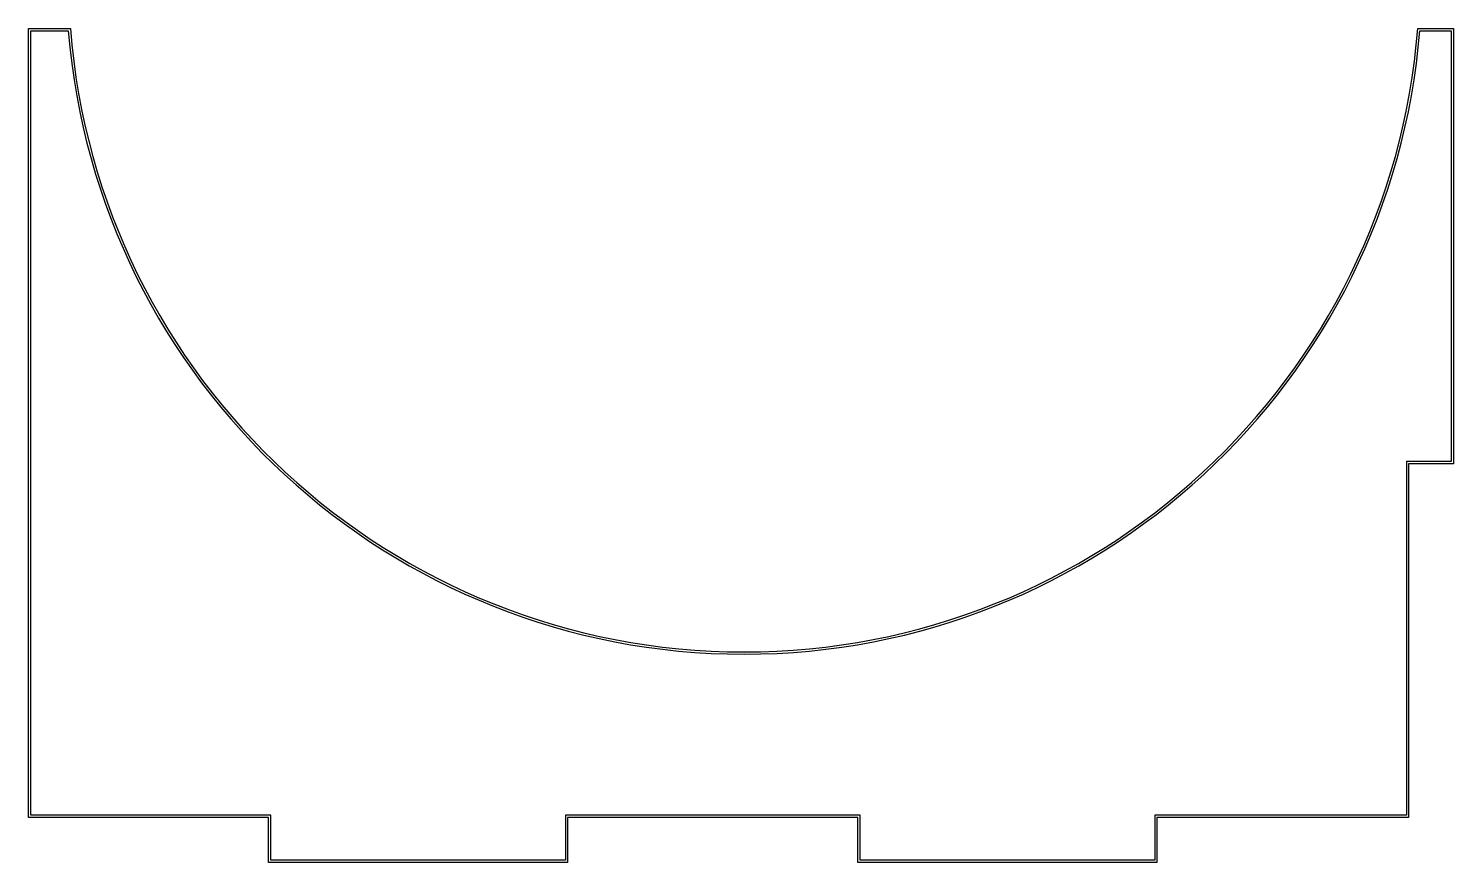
# Model space of a CAD drawing. Header units: millimetres. Extents: x -40.3 to 40.3, y -23.6 to 23.6.
import ezdxf

# ---------------------------------------------------------------- set-up
doc = ezdxf.new("R2010")
doc.units = ezdxf.units.MM
doc.layers.get('0').update_dxf_attribs({"linetype": 'CONTINUOUS'})

msp = doc.modelspace()

# ---------------------------------------------------------------- linework, layer by layer
for points in [[(40.302, 23.573), (40.302, -1.033), (37.762, -1.033), (37.762, -21.033), (23.526, -21.033), (23.526, -23.573), (6.605, -23.573), (6.605, -21.033), (-9.807, -21.033), (-9.807, -23.573), (-26.728, -23.573), (-26.728, -21.033), (-40.302, -21.033), (-40.302, 23.573), (-37.932, 23.573, 0.924826), (38.282, 23.573)], [(37.635, -0.906), (37.635, -20.906), (23.399, -20.906), (23.399, -23.446), (6.732, -23.446), (6.732, -20.906), (-9.934, -20.906), (-9.934, -23.446), (-26.601, -23.446), (-26.601, -20.906), (-40.175, -20.906), (-40.175, 23.446), (-38.049, 23.446, 0.921988), (38.399, 23.446), (40.175, 23.446), (40.175, -0.906)]]:
    msp.add_lwpolyline(points, format="xyb", close=True)

doc.saveas('drawing.dxf')
